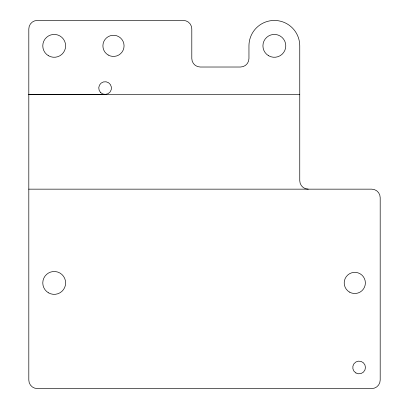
<?xml version="1.0" encoding="UTF-8"?>
<svg xmlns="http://www.w3.org/2000/svg" width="409" height="409" viewBox="0 0 409 409"><rect width="100%" height="100%" fill="white"/><g stroke="black" fill="none" stroke-linecap="round" stroke-linejoin="round"><path stroke-width="0.61" d="M299.756 94.407L28.809 94.407L105.098 94.407M28.809 189.157L371.725 189.157A8.466 8.466 0 0 1 380.191 197.624L380.191 380.084A8.466 8.466 0 0 1 371.725 388.55L37.275 388.55A8.466 8.466 0 0 1 28.809 380.084L28.809 28.916A8.471 8.471 0 0 1 37.275 20.45L183.334 20.45A8.471 8.471 0 0 1 191.801 28.916L191.801 58.553A8.471 8.471 0 0 0 200.267 67.02L240.487 67.02A8.466 8.466 0 0 0 248.953 58.553L248.953 45.849A25.399 25.399 0 0 1 274.352 20.45A25.399 25.399 0 0 1 299.756 45.849L299.756 180.686A8.466 8.466 0 0 0 308.222 189.157M100.609 92.552A6.35 6.35 0 0 0 111.233 89.704A6.35 6.35 0 0 0 103.451 81.928A6.35 6.35 0 0 0 100.609 92.552M48.497 55.752A11.432 11.432 0 0 0 65.639 45.849A11.432 11.432 0 0 0 48.497 35.951A11.432 11.432 0 0 0 48.497 55.752M108.186 55.016A10.583 10.583 0 0 0 124.065 45.849A10.583 10.583 0 0 0 108.186 36.687A10.583 10.583 0 0 0 108.186 55.016M268.636 55.752A11.432 11.432 0 0 0 285.784 45.849A11.432 11.432 0 0 0 268.636 35.951A11.432 11.432 0 0 0 268.636 55.752M349.496 292.092A10.583 10.583 0 0 0 365.375 282.926A10.583 10.583 0 0 0 349.496 273.764A10.583 10.583 0 0 0 349.496 292.092M48.497 292.829A11.432 11.432 0 0 0 65.639 282.926A11.432 11.432 0 0 0 48.497 273.028A11.432 11.432 0 0 0 48.497 292.829M355.932 372.972A6.35 6.35 0 0 0 365.457 367.471A6.35 6.35 0 0 0 355.932 361.97A6.35 6.35 0 0 0 355.932 372.972"/></g></svg>
